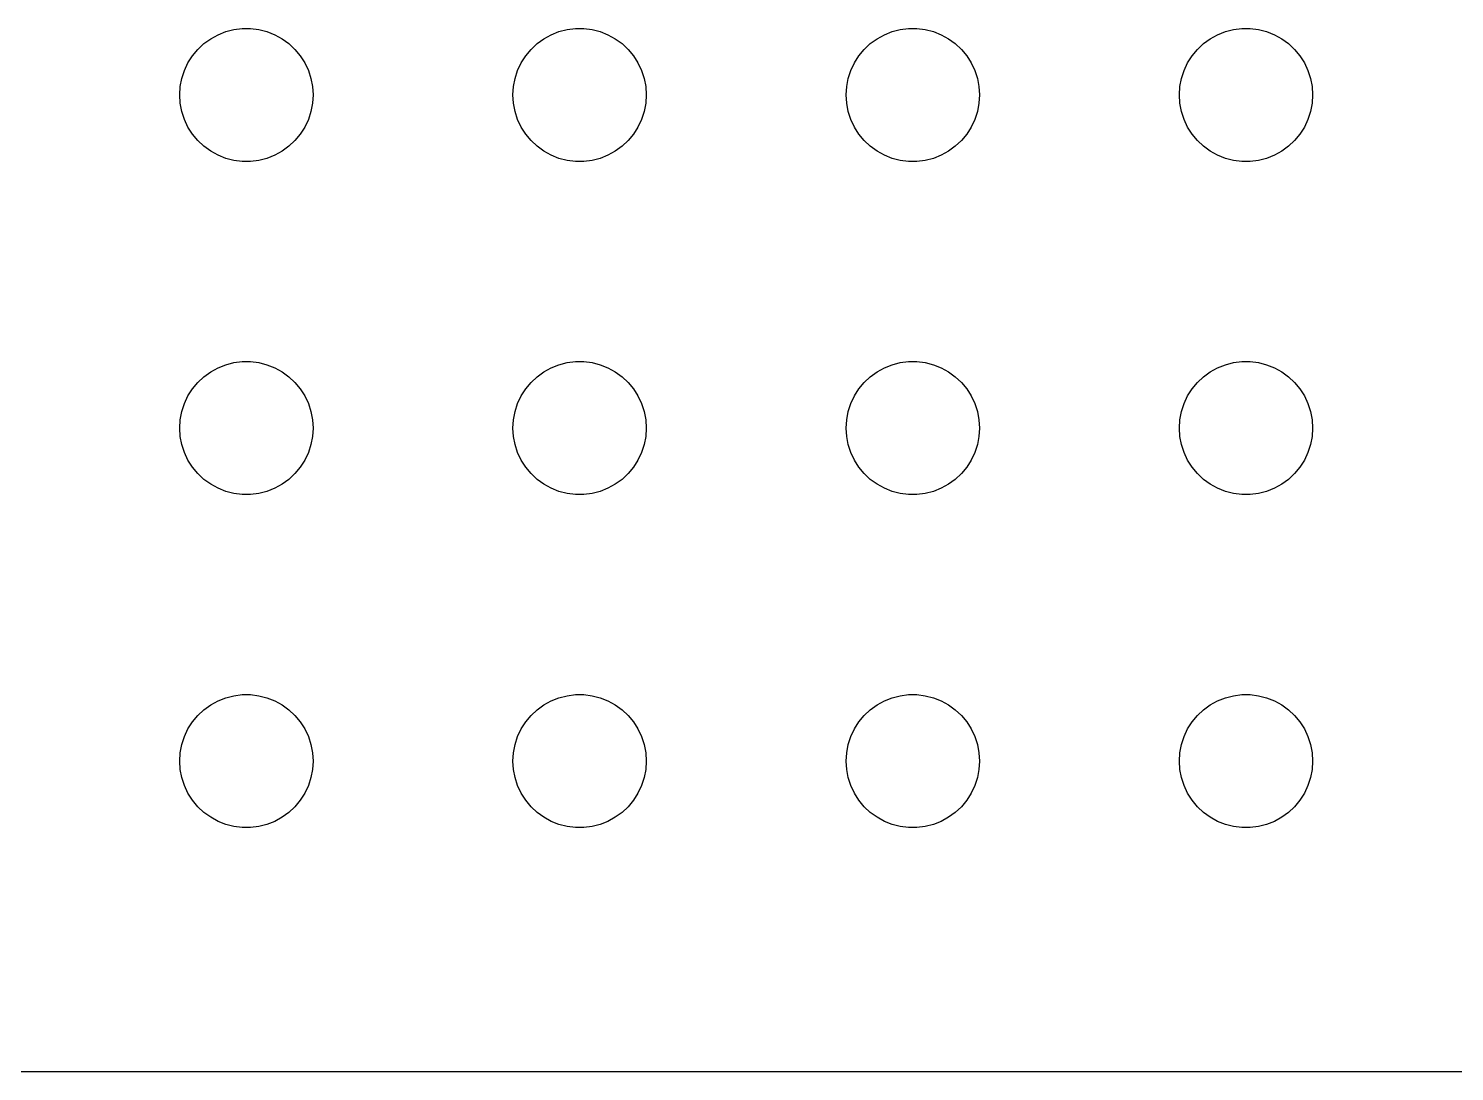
# Model space of a CAD drawing. Header units: metres. Extents: x -134 to 134, y 176 to 394.
# Drawn here: x -102.4 to -70.31, y 290.01 to 313.5 of the extents above; entities that cross this region are included whole.
import ezdxf

# ---------------------------------------------------------------- set-up
doc = ezdxf.new("R2010")
doc.units = ezdxf.units.M

msp = doc.modelspace()

# ---------------------------------------------------------------- linework, layer by layer
for p, q in [((-98.4561, 313.156), (-98.3037, 313.266)), ((-98.3037, 313.266), (-98.1387, 313.357)), ((-98.1387, 313.357), (-97.9635, 313.427)), ((-97.9635, 313.427), (-97.7811, 313.473)), ((-97.7811, 313.473), (-97.5942, 313.497)), ((-97.5942, 313.497), (-97.4058, 313.497)), ((-97.4058, 313.497), (-97.2189, 313.473)), ((-97.2189, 313.473), (-97.0365, 313.427)), ((-97.0365, 313.427), (-96.8613, 313.357)), ((-96.8613, 313.357), (-96.6963, 313.266)), ((-96.6963, 313.266), (-96.5439, 313.156)), ((-90.9561, 313.156), (-90.8037, 313.266)), ((-90.8037, 313.266), (-90.6387, 313.357)), ((-90.6387, 313.357), (-90.4635, 313.427)), ((-90.4635, 313.427), (-90.2811, 313.473)), ((-90.2811, 313.473), (-90.0942, 313.497)), ((-90.0942, 313.497), (-89.9058, 313.497)), ((-89.9058, 313.497), (-89.7189, 313.473)), ((-89.7189, 313.473), (-89.5365, 313.427)), ((-89.5365, 313.427), (-89.3613, 313.357)), ((-89.3613, 313.357), (-89.1963, 313.266)), ((-89.1963, 313.266), (-89.0439, 313.156)), ((-83.4561, 313.156), (-83.3037, 313.266)), ((-83.3037, 313.266), (-83.1387, 313.357)), ((-83.1387, 313.357), (-82.9635, 313.427)), ((-82.9635, 313.427), (-82.7811, 313.473)), ((-82.7811, 313.473), (-82.5942, 313.497)), ((-82.5942, 313.497), (-82.4058, 313.497)), ((-82.4058, 313.497), (-82.2189, 313.473)), ((-82.2189, 313.473), (-82.0365, 313.427)), ((-82.0365, 313.427), (-81.8613, 313.357)), ((-81.8613, 313.357), (-81.6963, 313.266)), ((-81.6963, 313.266), (-81.5439, 313.156)), ((-75.9561, 313.156), (-75.8037, 313.266)), ((-75.8037, 313.266), (-75.6387, 313.357)), ((-75.6387, 313.357), (-75.4635, 313.427)), ((-75.4635, 313.427), (-75.2811, 313.473)), ((-75.2811, 313.473), (-75.0942, 313.497)), ((-75.0942, 313.497), (-74.9058, 313.497)), ((-74.9058, 313.497), (-74.7189, 313.473)), ((-74.7189, 313.473), (-74.5365, 313.427)), ((-74.5365, 313.427), (-74.3613, 313.357)), ((-74.3613, 313.357), (-74.1963, 313.266)), ((-74.1963, 313.266), (-74.0439, 313.156)), ((-98.7135, 312.882), (-98.5934, 313.027)), ((-98.5934, 313.027), (-98.4561, 313.156)), ((-96.5439, 313.156), (-96.4065, 313.027)), ((-96.4065, 313.027), (-96.2865, 312.882)), ((-91.2135, 312.882), (-91.0934, 313.027)), ((-91.0934, 313.027), (-90.9561, 313.156)), ((-89.0439, 313.156), (-88.9065, 313.027)), ((-88.9065, 313.027), (-88.7865, 312.882)), ((-83.7135, 312.882), (-83.5934, 313.027)), ((-83.5934, 313.027), (-83.4561, 313.156)), ((-81.5439, 313.156), (-81.4065, 313.027)), ((-81.4065, 313.027), (-81.2865, 312.882)), ((-76.2135, 312.882), (-76.0934, 313.027)), ((-76.0934, 313.027), (-75.9561, 313.156)), ((-74.0439, 313.156), (-73.9065, 313.027)), ((-73.9065, 313.027), (-73.7865, 312.882)), ((-98.8947, 312.552), (-98.8145, 312.723)), ((-98.8145, 312.723), (-98.7135, 312.882)), ((-96.2865, 312.882), (-96.1855, 312.723)), ((-96.1855, 312.723), (-96.1053, 312.552)), ((-91.3947, 312.552), (-91.3145, 312.723)), ((-91.3145, 312.723), (-91.2135, 312.882)), ((-88.7865, 312.882), (-88.6855, 312.723)), ((-88.6855, 312.723), (-88.6053, 312.552)), ((-83.8947, 312.552), (-83.8145, 312.723)), ((-83.8145, 312.723), (-83.7135, 312.882)), ((-81.2865, 312.882), (-81.1855, 312.723)), ((-81.1855, 312.723), (-81.1053, 312.552)), ((-76.3947, 312.552), (-76.3145, 312.723)), ((-76.3145, 312.723), (-76.2135, 312.882)), ((-73.7865, 312.882), (-73.6855, 312.723)), ((-73.6855, 312.723), (-73.6053, 312.552)), ((-98.9882, 312.188), (-98.9529, 312.373)), ((-98.9529, 312.373), (-98.8947, 312.552)), ((-96.1053, 312.552), (-96.0471, 312.373)), ((-96.0471, 312.373), (-96.0118, 312.188)), ((-91.4882, 312.188), (-91.4529, 312.373)), ((-91.4529, 312.373), (-91.3947, 312.552)), ((-88.6053, 312.552), (-88.5471, 312.373)), ((-88.5471, 312.373), (-88.5118, 312.188)), ((-83.9882, 312.188), (-83.9529, 312.373)), ((-83.9529, 312.373), (-83.8947, 312.552)), ((-81.1053, 312.552), (-81.0471, 312.373)), ((-81.0471, 312.373), (-81.0118, 312.188)), ((-76.4882, 312.188), (-76.4529, 312.373)), ((-76.4529, 312.373), (-76.3947, 312.552)), ((-73.6053, 312.552), (-73.5471, 312.373)), ((-73.5471, 312.373), (-73.5118, 312.188)), ((-99, 312), (-98.9882, 312.188)), ((-98.9882, 311.812), (-99, 312)), ((-96.0118, 312.188), (-96, 312)), ((-96, 312), (-96.0118, 311.812)), ((-91.5, 312), (-91.4882, 312.188)), ((-91.4882, 311.812), (-91.5, 312)), ((-88.5118, 312.188), (-88.5, 312)), ((-88.5, 312), (-88.5118, 311.812)), ((-84, 312), (-83.9882, 312.188)), ((-83.9882, 311.812), (-84, 312)), ((-81.0118, 312.188), (-81, 312)), ((-81, 312), (-81.0118, 311.812)), ((-76.5, 312), (-76.4882, 312.188)), ((-76.4882, 311.812), (-76.5, 312)), ((-73.5118, 312.188), (-73.5, 312)), ((-73.5, 312), (-73.5118, 311.812)), ((-98.9529, 311.627), (-98.9882, 311.812)), ((-96.0118, 311.812), (-96.0471, 311.627)), ((-91.4529, 311.627), (-91.4882, 311.812)), ((-88.5118, 311.812), (-88.5471, 311.627)), ((-83.9529, 311.627), (-83.9882, 311.812)), ((-81.0118, 311.812), (-81.0471, 311.627)), ((-76.4529, 311.627), (-76.4882, 311.812)), ((-73.5118, 311.812), (-73.5471, 311.627)), ((-98.8947, 311.448), (-98.9529, 311.627)), ((-98.8145, 311.277), (-98.8947, 311.448)), ((-96.1053, 311.448), (-96.1855, 311.277)), ((-96.0471, 311.627), (-96.1053, 311.448)), ((-91.3947, 311.448), (-91.4529, 311.627)), ((-91.3145, 311.277), (-91.3947, 311.448)), ((-88.6053, 311.448), (-88.6855, 311.277)), ((-88.5471, 311.627), (-88.6053, 311.448)), ((-83.8947, 311.448), (-83.9529, 311.627)), ((-83.8145, 311.277), (-83.8947, 311.448)), ((-81.1053, 311.448), (-81.1855, 311.277)), ((-81.0471, 311.627), (-81.1053, 311.448)), ((-76.3947, 311.448), (-76.4529, 311.627)), ((-76.3145, 311.277), (-76.3947, 311.448)), ((-73.6053, 311.448), (-73.6855, 311.277)), ((-73.5471, 311.627), (-73.6053, 311.448)), ((-98.7135, 311.118), (-98.8145, 311.277)), ((-98.5934, 310.973), (-98.7135, 311.118)), ((-96.2865, 311.118), (-96.4065, 310.973)), ((-96.1855, 311.277), (-96.2865, 311.118)), ((-91.2135, 311.118), (-91.3145, 311.277)), ((-91.0934, 310.973), (-91.2135, 311.118)), ((-88.7865, 311.118), (-88.9065, 310.973)), ((-88.6855, 311.277), (-88.7865, 311.118)), ((-83.7135, 311.118), (-83.8145, 311.277)), ((-83.5934, 310.973), (-83.7135, 311.118)), ((-81.2865, 311.118), (-81.4065, 310.973)), ((-81.1855, 311.277), (-81.2865, 311.118)), ((-76.2135, 311.118), (-76.3145, 311.277)), ((-76.0934, 310.973), (-76.2135, 311.118)), ((-73.7865, 311.118), (-73.9065, 310.973)), ((-73.6855, 311.277), (-73.7865, 311.118)), ((-98.4561, 310.844), (-98.5934, 310.973)), ((-98.3037, 310.734), (-98.4561, 310.844)), ((-98.1387, 310.643), (-98.3037, 310.734)), ((-96.6963, 310.734), (-96.8613, 310.643)), ((-96.5439, 310.844), (-96.6963, 310.734)), ((-96.4065, 310.973), (-96.5439, 310.844)), ((-90.9561, 310.844), (-91.0934, 310.973)), ((-90.8037, 310.734), (-90.9561, 310.844)), ((-90.6387, 310.643), (-90.8037, 310.734)), ((-89.1963, 310.734), (-89.3613, 310.643)), ((-89.0439, 310.844), (-89.1963, 310.734)), ((-88.9065, 310.973), (-89.0439, 310.844)), ((-83.4561, 310.844), (-83.5934, 310.973)), ((-83.3037, 310.734), (-83.4561, 310.844)), ((-83.1387, 310.643), (-83.3037, 310.734)), ((-81.6963, 310.734), (-81.8613, 310.643)), ((-81.5439, 310.844), (-81.6963, 310.734)), ((-81.4065, 310.973), (-81.5439, 310.844)), ((-75.9561, 310.844), (-76.0934, 310.973)), ((-75.8037, 310.734), (-75.9561, 310.844)), ((-75.6387, 310.643), (-75.8037, 310.734)), ((-74.1963, 310.734), (-74.3613, 310.643)), ((-74.0439, 310.844), (-74.1963, 310.734)), ((-73.9065, 310.973), (-74.0439, 310.844)), ((-97.9635, 310.573), (-98.1387, 310.643)), ((-97.7811, 310.527), (-97.9635, 310.573)), ((-97.5942, 310.503), (-97.7811, 310.527)), ((-97.4058, 310.503), (-97.5942, 310.503)), ((-97.2189, 310.527), (-97.4058, 310.503)), ((-97.0365, 310.573), (-97.2189, 310.527)), ((-96.8613, 310.643), (-97.0365, 310.573)), ((-90.4635, 310.573), (-90.6387, 310.643)), ((-90.2811, 310.527), (-90.4635, 310.573)), ((-90.0942, 310.503), (-90.2811, 310.527)), ((-89.9058, 310.503), (-90.0942, 310.503)), ((-89.7189, 310.527), (-89.9058, 310.503)), ((-89.5365, 310.573), (-89.7189, 310.527)), ((-89.3613, 310.643), (-89.5365, 310.573)), ((-82.9635, 310.573), (-83.1387, 310.643)), ((-82.7811, 310.527), (-82.9635, 310.573)), ((-82.5942, 310.503), (-82.7811, 310.527)), ((-82.4058, 310.503), (-82.5942, 310.503)), ((-82.2189, 310.527), (-82.4058, 310.503)), ((-82.0365, 310.573), (-82.2189, 310.527)), ((-81.8613, 310.643), (-82.0365, 310.573)), ((-75.4635, 310.573), (-75.6387, 310.643)), ((-75.2811, 310.527), (-75.4635, 310.573)), ((-75.0942, 310.503), (-75.2811, 310.527)), ((-74.9058, 310.503), (-75.0942, 310.503)), ((-74.7189, 310.527), (-74.9058, 310.503)), ((-74.5365, 310.573), (-74.7189, 310.527)), ((-74.3613, 310.643), (-74.5365, 310.573)), ((-98.1387, 305.857), (-97.9635, 305.927)), ((-97.9635, 305.927), (-97.7811, 305.973)), ((-97.7811, 305.973), (-97.5942, 305.997)), ((-97.5942, 305.997), (-97.4058, 305.997)), ((-97.4058, 305.997), (-97.2189, 305.973)), ((-97.2189, 305.973), (-97.0365, 305.927)), ((-97.0365, 305.927), (-96.8613, 305.857)), ((-90.6387, 305.857), (-90.4635, 305.927)), ((-90.4635, 305.927), (-90.2811, 305.973)), ((-90.2811, 305.973), (-90.0942, 305.997)), ((-90.0942, 305.997), (-89.9058, 305.997)), ((-89.9058, 305.997), (-89.7189, 305.973)), ((-89.7189, 305.973), (-89.5365, 305.927)), ((-89.5365, 305.927), (-89.3613, 305.857)), ((-83.1387, 305.857), (-82.9635, 305.927)), ((-82.9635, 305.927), (-82.7811, 305.973)), ((-82.7811, 305.973), (-82.5942, 305.997)), ((-82.5942, 305.997), (-82.4058, 305.997)), ((-82.4058, 305.997), (-82.2189, 305.973)), ((-82.2189, 305.973), (-82.0365, 305.927)), ((-82.0365, 305.927), (-81.8613, 305.857)), ((-75.6387, 305.857), (-75.4635, 305.927)), ((-75.4635, 305.927), (-75.2811, 305.973)), ((-75.2811, 305.973), (-75.0942, 305.997)), ((-75.0942, 305.997), (-74.9058, 305.997)), ((-74.9058, 305.997), (-74.7189, 305.973)), ((-74.7189, 305.973), (-74.5365, 305.927)), ((-74.5365, 305.927), (-74.3613, 305.857)), ((-98.5934, 305.527), (-98.4561, 305.656)), ((-98.4561, 305.656), (-98.3037, 305.766)), ((-98.3037, 305.766), (-98.1387, 305.857)), ((-96.8613, 305.857), (-96.6963, 305.766)), ((-96.6963, 305.766), (-96.5439, 305.656)), ((-96.5439, 305.656), (-96.4065, 305.527)), ((-91.0934, 305.527), (-90.9561, 305.656)), ((-90.9561, 305.656), (-90.8037, 305.766)), ((-90.8037, 305.766), (-90.6387, 305.857)), ((-89.3613, 305.857), (-89.1963, 305.766)), ((-89.1963, 305.766), (-89.0439, 305.656)), ((-89.0439, 305.656), (-88.9065, 305.527)), ((-83.5934, 305.527), (-83.4561, 305.656)), ((-83.4561, 305.656), (-83.3037, 305.766)), ((-83.3037, 305.766), (-83.1387, 305.857)), ((-81.8613, 305.857), (-81.6963, 305.766)), ((-81.6963, 305.766), (-81.5439, 305.656)), ((-81.5439, 305.656), (-81.4065, 305.527)), ((-76.0934, 305.527), (-75.9561, 305.656)), ((-75.9561, 305.656), (-75.8037, 305.766)), ((-75.8037, 305.766), (-75.6387, 305.857)), ((-74.3613, 305.857), (-74.1963, 305.766)), ((-74.1963, 305.766), (-74.0439, 305.656)), ((-74.0439, 305.656), (-73.9065, 305.527)), ((-98.8145, 305.223), (-98.7135, 305.382)), ((-98.7135, 305.382), (-98.5934, 305.527)), ((-96.4065, 305.527), (-96.2865, 305.382)), ((-96.2865, 305.382), (-96.1855, 305.223)), ((-91.3145, 305.223), (-91.2135, 305.382)), ((-91.2135, 305.382), (-91.0934, 305.527)), ((-88.9065, 305.527), (-88.7865, 305.382)), ((-88.7865, 305.382), (-88.6855, 305.223)), ((-83.8145, 305.223), (-83.7135, 305.382)), ((-83.7135, 305.382), (-83.5934, 305.527)), ((-81.4065, 305.527), (-81.2865, 305.382)), ((-81.2865, 305.382), (-81.1855, 305.223)), ((-76.3145, 305.223), (-76.2135, 305.382)), ((-76.2135, 305.382), (-76.0934, 305.527)), ((-73.9065, 305.527), (-73.7865, 305.382)), ((-73.7865, 305.382), (-73.6855, 305.223)), ((-98.9529, 304.873), (-98.8947, 305.052)), ((-98.8947, 305.052), (-98.8145, 305.223)), ((-96.1855, 305.223), (-96.1053, 305.052)), ((-96.1053, 305.052), (-96.0471, 304.873)), ((-91.4529, 304.873), (-91.3947, 305.052)), ((-91.3947, 305.052), (-91.3145, 305.223)), ((-88.6855, 305.223), (-88.6053, 305.052)), ((-88.6053, 305.052), (-88.5471, 304.873)), ((-83.9529, 304.873), (-83.8947, 305.052)), ((-83.8947, 305.052), (-83.8145, 305.223)), ((-81.1855, 305.223), (-81.1053, 305.052)), ((-81.1053, 305.052), (-81.0471, 304.873)), ((-76.4529, 304.873), (-76.3947, 305.052)), ((-76.3947, 305.052), (-76.3145, 305.223)), ((-73.6855, 305.223), (-73.6053, 305.052)), ((-73.6053, 305.052), (-73.5471, 304.873)), ((-99, 304.5), (-98.9882, 304.688)), ((-98.9882, 304.688), (-98.9529, 304.873)), ((-96.0471, 304.873), (-96.0118, 304.688)), ((-96.0118, 304.688), (-96, 304.5)), ((-91.5, 304.5), (-91.4882, 304.688)), ((-91.4882, 304.688), (-91.4529, 304.873)), ((-88.5471, 304.873), (-88.5118, 304.688)), ((-88.5118, 304.688), (-88.5, 304.5)), ((-84, 304.5), (-83.9882, 304.688)), ((-83.9882, 304.688), (-83.9529, 304.873)), ((-81.0471, 304.873), (-81.0118, 304.688)), ((-81.0118, 304.688), (-81, 304.5)), ((-76.5, 304.5), (-76.4882, 304.688)), ((-76.4882, 304.688), (-76.4529, 304.873)), ((-73.5471, 304.873), (-73.5118, 304.688)), ((-73.5118, 304.688), (-73.5, 304.5)), ((-98.9882, 304.312), (-99, 304.5)), ((-98.9529, 304.127), (-98.9882, 304.312)), ((-96.0118, 304.312), (-96.0471, 304.127)), ((-96, 304.5), (-96.0118, 304.312)), ((-91.4882, 304.312), (-91.5, 304.5)), ((-91.4529, 304.127), (-91.4882, 304.312)), ((-88.5118, 304.312), (-88.5471, 304.127)), ((-88.5, 304.5), (-88.5118, 304.312)), ((-83.9882, 304.312), (-84, 304.5)), ((-83.9529, 304.127), (-83.9882, 304.312)), ((-81.0118, 304.312), (-81.0471, 304.127)), ((-81, 304.5), (-81.0118, 304.312)), ((-76.4882, 304.312), (-76.5, 304.5)), ((-76.4529, 304.127), (-76.4882, 304.312)), ((-73.5118, 304.312), (-73.5471, 304.127)), ((-73.5, 304.5), (-73.5118, 304.312)), ((-98.8947, 303.948), (-98.9529, 304.127)), ((-96.0471, 304.127), (-96.1053, 303.948)), ((-91.3947, 303.948), (-91.4529, 304.127)), ((-88.5471, 304.127), (-88.6053, 303.948)), ((-83.8947, 303.948), (-83.9529, 304.127)), ((-81.0471, 304.127), (-81.1053, 303.948)), ((-76.3947, 303.948), (-76.4529, 304.127)), ((-73.5471, 304.127), (-73.6053, 303.948)), ((-98.8145, 303.777), (-98.8947, 303.948)), ((-98.7135, 303.618), (-98.8145, 303.777)), ((-96.1855, 303.777), (-96.2865, 303.618)), ((-96.1053, 303.948), (-96.1855, 303.777)), ((-91.3145, 303.777), (-91.3947, 303.948)), ((-91.2135, 303.618), (-91.3145, 303.777)), ((-88.6855, 303.777), (-88.7865, 303.618)), ((-88.6053, 303.948), (-88.6855, 303.777)), ((-83.8145, 303.777), (-83.8947, 303.948)), ((-83.7135, 303.618), (-83.8145, 303.777)), ((-81.1855, 303.777), (-81.2865, 303.618)), ((-81.1053, 303.948), (-81.1855, 303.777)), ((-76.3145, 303.777), (-76.3947, 303.948)), ((-76.2135, 303.618), (-76.3145, 303.777)), ((-73.6855, 303.777), (-73.7865, 303.618)), ((-73.6053, 303.948), (-73.6855, 303.777)), ((-98.5934, 303.473), (-98.7135, 303.618)), ((-98.4561, 303.344), (-98.5934, 303.473)), ((-98.3037, 303.234), (-98.4561, 303.344)), ((-96.5439, 303.344), (-96.6963, 303.234)), ((-96.4065, 303.473), (-96.5439, 303.344)), ((-96.2865, 303.618), (-96.4065, 303.473)), ((-91.0934, 303.473), (-91.2135, 303.618)), ((-90.9561, 303.344), (-91.0934, 303.473)), ((-90.8037, 303.234), (-90.9561, 303.344)), ((-89.0439, 303.344), (-89.1963, 303.234)), ((-88.9065, 303.473), (-89.0439, 303.344)), ((-88.7865, 303.618), (-88.9065, 303.473)), ((-83.5934, 303.473), (-83.7135, 303.618)), ((-83.4561, 303.344), (-83.5934, 303.473)), ((-83.3037, 303.234), (-83.4561, 303.344)), ((-81.5439, 303.344), (-81.6963, 303.234)), ((-81.4065, 303.473), (-81.5439, 303.344)), ((-81.2865, 303.618), (-81.4065, 303.473)), ((-76.0934, 303.473), (-76.2135, 303.618)), ((-75.9561, 303.344), (-76.0934, 303.473)), ((-75.8037, 303.234), (-75.9561, 303.344)), ((-74.0439, 303.344), (-74.1963, 303.234)), ((-73.9065, 303.473), (-74.0439, 303.344)), ((-73.7865, 303.618), (-73.9065, 303.473)), ((-98.1387, 303.143), (-98.3037, 303.234)), ((-97.9635, 303.073), (-98.1387, 303.143)), ((-97.7811, 303.027), (-97.9635, 303.073)), ((-97.5942, 303.003), (-97.7811, 303.027)), ((-97.4058, 303.003), (-97.5942, 303.003)), ((-97.2189, 303.027), (-97.4058, 303.003)), ((-97.0365, 303.073), (-97.2189, 303.027)), ((-96.8613, 303.143), (-97.0365, 303.073)), ((-96.6963, 303.234), (-96.8613, 303.143)), ((-90.6387, 303.143), (-90.8037, 303.234)), ((-90.4635, 303.073), (-90.6387, 303.143)), ((-90.2811, 303.027), (-90.4635, 303.073)), ((-90.0942, 303.003), (-90.2811, 303.027)), ((-89.9058, 303.003), (-90.0942, 303.003)), ((-89.7189, 303.027), (-89.9058, 303.003)), ((-89.5365, 303.073), (-89.7189, 303.027)), ((-89.3613, 303.143), (-89.5365, 303.073)), ((-89.1963, 303.234), (-89.3613, 303.143)), ((-83.1387, 303.143), (-83.3037, 303.234)), ((-82.9635, 303.073), (-83.1387, 303.143)), ((-82.7811, 303.027), (-82.9635, 303.073)), ((-82.5942, 303.003), (-82.7811, 303.027)), ((-82.4058, 303.003), (-82.5942, 303.003)), ((-82.2189, 303.027), (-82.4058, 303.003)), ((-82.0365, 303.073), (-82.2189, 303.027)), ((-81.8613, 303.143), (-82.0365, 303.073)), ((-81.6963, 303.234), (-81.8613, 303.143)), ((-75.6387, 303.143), (-75.8037, 303.234)), ((-75.4635, 303.073), (-75.6387, 303.143)), ((-75.2811, 303.027), (-75.4635, 303.073)), ((-75.0942, 303.003), (-75.2811, 303.027)), ((-74.9058, 303.003), (-75.0942, 303.003)), ((-74.7189, 303.027), (-74.9058, 303.003)), ((-74.5365, 303.073), (-74.7189, 303.027)), ((-74.3613, 303.143), (-74.5365, 303.073)), ((-74.1963, 303.234), (-74.3613, 303.143)), ((-97.7811, 298.473), (-97.5942, 298.497)), ((-97.5942, 298.497), (-97.4058, 298.497)), ((-97.4058, 298.497), (-97.2189, 298.473)), ((-90.2811, 298.473), (-90.0942, 298.497)), ((-90.0942, 298.497), (-89.9058, 298.497)), ((-89.9058, 298.497), (-89.7189, 298.473)), ((-82.7811, 298.473), (-82.5942, 298.497)), ((-82.5942, 298.497), (-82.4058, 298.497)), ((-82.4058, 298.497), (-82.2189, 298.473)), ((-75.2811, 298.473), (-75.0942, 298.497)), ((-75.0942, 298.497), (-74.9058, 298.497)), ((-74.9058, 298.497), (-74.7189, 298.473)), ((-98.4561, 298.156), (-98.3037, 298.266)), ((-98.3037, 298.266), (-98.1387, 298.357)), ((-98.1387, 298.357), (-97.9635, 298.427)), ((-97.9635, 298.427), (-97.7811, 298.473)), ((-97.2189, 298.473), (-97.0365, 298.427)), ((-97.0365, 298.427), (-96.8613, 298.357)), ((-96.8613, 298.357), (-96.6963, 298.266)), ((-96.6963, 298.266), (-96.5439, 298.156)), ((-90.9561, 298.156), (-90.8037, 298.266)), ((-90.8037, 298.266), (-90.6387, 298.357)), ((-90.6387, 298.357), (-90.4635, 298.427)), ((-90.4635, 298.427), (-90.2811, 298.473)), ((-89.7189, 298.473), (-89.5365, 298.427)), ((-89.5365, 298.427), (-89.3613, 298.357)), ((-89.3613, 298.357), (-89.1963, 298.266)), ((-89.1963, 298.266), (-89.0439, 298.156)), ((-83.4561, 298.156), (-83.3037, 298.266)), ((-83.3037, 298.266), (-83.1387, 298.357)), ((-83.1387, 298.357), (-82.9635, 298.427)), ((-82.9635, 298.427), (-82.7811, 298.473)), ((-82.2189, 298.473), (-82.0365, 298.427)), ((-82.0365, 298.427), (-81.8613, 298.357)), ((-81.8613, 298.357), (-81.6963, 298.266)), ((-81.6963, 298.266), (-81.5439, 298.156)), ((-75.9561, 298.156), (-75.8037, 298.266)), ((-75.8037, 298.266), (-75.6387, 298.357)), ((-75.6387, 298.357), (-75.4635, 298.427)), ((-75.4635, 298.427), (-75.2811, 298.473)), ((-74.7189, 298.473), (-74.5365, 298.427)), ((-74.5365, 298.427), (-74.3613, 298.357)), ((-74.3613, 298.357), (-74.1963, 298.266)), ((-74.1963, 298.266), (-74.0439, 298.156)), ((-98.8145, 297.723), (-98.7135, 297.882)), ((-98.7135, 297.882), (-98.5934, 298.027)), ((-98.5934, 298.027), (-98.4561, 298.156)), ((-96.5439, 298.156), (-96.4065, 298.027)), ((-96.4065, 298.027), (-96.2865, 297.882)), ((-96.2865, 297.882), (-96.1855, 297.723)), ((-91.3145, 297.723), (-91.2135, 297.882)), ((-91.2135, 297.882), (-91.0934, 298.027)), ((-91.0934, 298.027), (-90.9561, 298.156)), ((-89.0439, 298.156), (-88.9065, 298.027)), ((-88.9065, 298.027), (-88.7865, 297.882)), ((-88.7865, 297.882), (-88.6855, 297.723)), ((-83.8145, 297.723), (-83.7135, 297.882)), ((-83.7135, 297.882), (-83.5934, 298.027)), ((-83.5934, 298.027), (-83.4561, 298.156)), ((-81.5439, 298.156), (-81.4065, 298.027)), ((-81.4065, 298.027), (-81.2865, 297.882)), ((-81.2865, 297.882), (-81.1855, 297.723)), ((-76.3145, 297.723), (-76.2135, 297.882)), ((-76.2135, 297.882), (-76.0934, 298.027)), ((-76.0934, 298.027), (-75.9561, 298.156)), ((-74.0439, 298.156), (-73.9065, 298.027)), ((-73.9065, 298.027), (-73.7865, 297.882)), ((-73.7865, 297.882), (-73.6855, 297.723)), ((-98.9529, 297.373), (-98.8947, 297.552)), ((-98.8947, 297.552), (-98.8145, 297.723)), ((-96.1855, 297.723), (-96.1053, 297.552)), ((-96.1053, 297.552), (-96.0471, 297.373)), ((-91.4529, 297.373), (-91.3947, 297.552)), ((-91.3947, 297.552), (-91.3145, 297.723)), ((-88.6855, 297.723), (-88.6053, 297.552)), ((-88.6053, 297.552), (-88.5471, 297.373)), ((-83.9529, 297.373), (-83.8947, 297.552)), ((-83.8947, 297.552), (-83.8145, 297.723)), ((-81.1855, 297.723), (-81.1053, 297.552)), ((-81.1053, 297.552), (-81.0471, 297.373)), ((-76.4529, 297.373), (-76.3947, 297.552)), ((-76.3947, 297.552), (-76.3145, 297.723)), ((-73.6855, 297.723), (-73.6053, 297.552)), ((-73.6053, 297.552), (-73.5471, 297.373)), ((-98.9882, 297.188), (-98.9529, 297.373)), ((-96.0471, 297.373), (-96.0118, 297.188)), ((-91.4882, 297.188), (-91.4529, 297.373)), ((-88.5471, 297.373), (-88.5118, 297.188)), ((-83.9882, 297.188), (-83.9529, 297.373)), ((-81.0471, 297.373), (-81.0118, 297.188)), ((-76.4882, 297.188), (-76.4529, 297.373)), ((-73.5471, 297.373), (-73.5118, 297.188)), ((-99, 297), (-98.9882, 297.188)), ((-98.9882, 296.812), (-99, 297)), ((-96.0118, 297.188), (-96, 297)), ((-96, 297), (-96.0118, 296.812)), ((-91.5, 297), (-91.4882, 297.188)), ((-91.4882, 296.812), (-91.5, 297)), ((-88.5118, 297.188), (-88.5, 297)), ((-88.5, 297), (-88.5118, 296.812)), ((-84, 297), (-83.9882, 297.188)), ((-83.9882, 296.812), (-84, 297)), ((-81.0118, 297.188), (-81, 297)), ((-81, 297), (-81.0118, 296.812)), ((-76.5, 297), (-76.4882, 297.188)), ((-76.4882, 296.812), (-76.5, 297)), ((-73.5118, 297.188), (-73.5, 297)), ((-73.5, 297), (-73.5118, 296.812)), ((-98.9529, 296.627), (-98.9882, 296.812)), ((-98.8947, 296.448), (-98.9529, 296.627)), ((-96.0471, 296.627), (-96.1053, 296.448)), ((-96.0118, 296.812), (-96.0471, 296.627)), ((-91.4529, 296.627), (-91.4882, 296.812)), ((-91.3947, 296.448), (-91.4529, 296.627)), ((-88.5471, 296.627), (-88.6053, 296.448)), ((-88.5118, 296.812), (-88.5471, 296.627)), ((-83.9529, 296.627), (-83.9882, 296.812)), ((-83.8947, 296.448), (-83.9529, 296.627)), ((-81.0471, 296.627), (-81.1053, 296.448)), ((-81.0118, 296.812), (-81.0471, 296.627)), ((-76.4529, 296.627), (-76.4882, 296.812)), ((-76.3947, 296.448), (-76.4529, 296.627)), ((-73.5471, 296.627), (-73.6053, 296.448)), ((-73.5118, 296.812), (-73.5471, 296.627)), ((-98.8145, 296.277), (-98.8947, 296.448)), ((-98.7135, 296.118), (-98.8145, 296.277)), ((-96.1855, 296.277), (-96.2865, 296.118)), ((-96.1053, 296.448), (-96.1855, 296.277)), ((-91.3145, 296.277), (-91.3947, 296.448)), ((-91.2135, 296.118), (-91.3145, 296.277)), ((-88.6855, 296.277), (-88.7865, 296.118)), ((-88.6053, 296.448), (-88.6855, 296.277)), ((-83.8145, 296.277), (-83.8947, 296.448)), ((-83.7135, 296.118), (-83.8145, 296.277)), ((-81.1855, 296.277), (-81.2865, 296.118)), ((-81.1053, 296.448), (-81.1855, 296.277)), ((-76.3145, 296.277), (-76.3947, 296.448)), ((-76.2135, 296.118), (-76.3145, 296.277)), ((-73.6855, 296.277), (-73.7865, 296.118)), ((-73.6053, 296.448), (-73.6855, 296.277)), ((-98.5934, 295.973), (-98.7135, 296.118)), ((-98.4561, 295.844), (-98.5934, 295.973)), ((-96.4065, 295.973), (-96.5439, 295.844)), ((-96.2865, 296.118), (-96.4065, 295.973)), ((-91.0934, 295.973), (-91.2135, 296.118)), ((-90.9561, 295.844), (-91.0934, 295.973)), ((-88.9065, 295.973), (-89.0439, 295.844)), ((-88.7865, 296.118), (-88.9065, 295.973)), ((-83.5934, 295.973), (-83.7135, 296.118)), ((-83.4561, 295.844), (-83.5934, 295.973)), ((-81.4065, 295.973), (-81.5439, 295.844)), ((-81.2865, 296.118), (-81.4065, 295.973)), ((-76.0934, 295.973), (-76.2135, 296.118)), ((-75.9561, 295.844), (-76.0934, 295.973)), ((-73.9065, 295.973), (-74.0439, 295.844)), ((-73.7865, 296.118), (-73.9065, 295.973)), ((-98.3037, 295.734), (-98.4561, 295.844)), ((-98.1387, 295.643), (-98.3037, 295.734)), ((-97.9635, 295.573), (-98.1387, 295.643)), ((-96.8613, 295.643), (-97.0365, 295.573)), ((-96.6963, 295.734), (-96.8613, 295.643)), ((-96.5439, 295.844), (-96.6963, 295.734)), ((-90.8037, 295.734), (-90.9561, 295.844)), ((-90.6387, 295.643), (-90.8037, 295.734)), ((-90.4635, 295.573), (-90.6387, 295.643)), ((-89.3613, 295.643), (-89.5365, 295.573)), ((-89.1963, 295.734), (-89.3613, 295.643)), ((-89.0439, 295.844), (-89.1963, 295.734)), ((-83.3037, 295.734), (-83.4561, 295.844)), ((-83.1387, 295.643), (-83.3037, 295.734)), ((-82.9635, 295.573), (-83.1387, 295.643)), ((-81.8613, 295.643), (-82.0365, 295.573)), ((-81.6963, 295.734), (-81.8613, 295.643)), ((-81.5439, 295.844), (-81.6963, 295.734)), ((-75.8037, 295.734), (-75.9561, 295.844)), ((-75.6387, 295.643), (-75.8037, 295.734)), ((-75.4635, 295.573), (-75.6387, 295.643)), ((-74.3613, 295.643), (-74.5365, 295.573)), ((-74.1963, 295.734), (-74.3613, 295.643)), ((-74.0439, 295.844), (-74.1963, 295.734)), ((-97.7811, 295.527), (-97.9635, 295.573)), ((-97.5942, 295.503), (-97.7811, 295.527)), ((-97.4058, 295.503), (-97.5942, 295.503)), ((-97.2189, 295.527), (-97.4058, 295.503)), ((-97.0365, 295.573), (-97.2189, 295.527)), ((-90.2811, 295.527), (-90.4635, 295.573)), ((-90.0942, 295.503), (-90.2811, 295.527)), ((-89.9058, 295.503), (-90.0942, 295.503)), ((-89.7189, 295.527), (-89.9058, 295.503)), ((-89.5365, 295.573), (-89.7189, 295.527)), ((-82.7811, 295.527), (-82.9635, 295.573)), ((-82.5942, 295.503), (-82.7811, 295.527)), ((-82.4058, 295.503), (-82.5942, 295.503)), ((-82.2189, 295.527), (-82.4058, 295.503)), ((-82.0365, 295.573), (-82.2189, 295.527)), ((-75.2811, 295.527), (-75.4635, 295.573)), ((-75.0942, 295.503), (-75.2811, 295.527)), ((-74.9058, 295.503), (-75.0942, 295.503)), ((-74.7189, 295.527), (-74.9058, 295.503)), ((-74.5365, 295.573), (-74.7189, 295.527)), ((-129.814, 290.01), (129.814, 290.01))]:
    msp.add_line(p, q)

doc.saveas('drawing.dxf')
